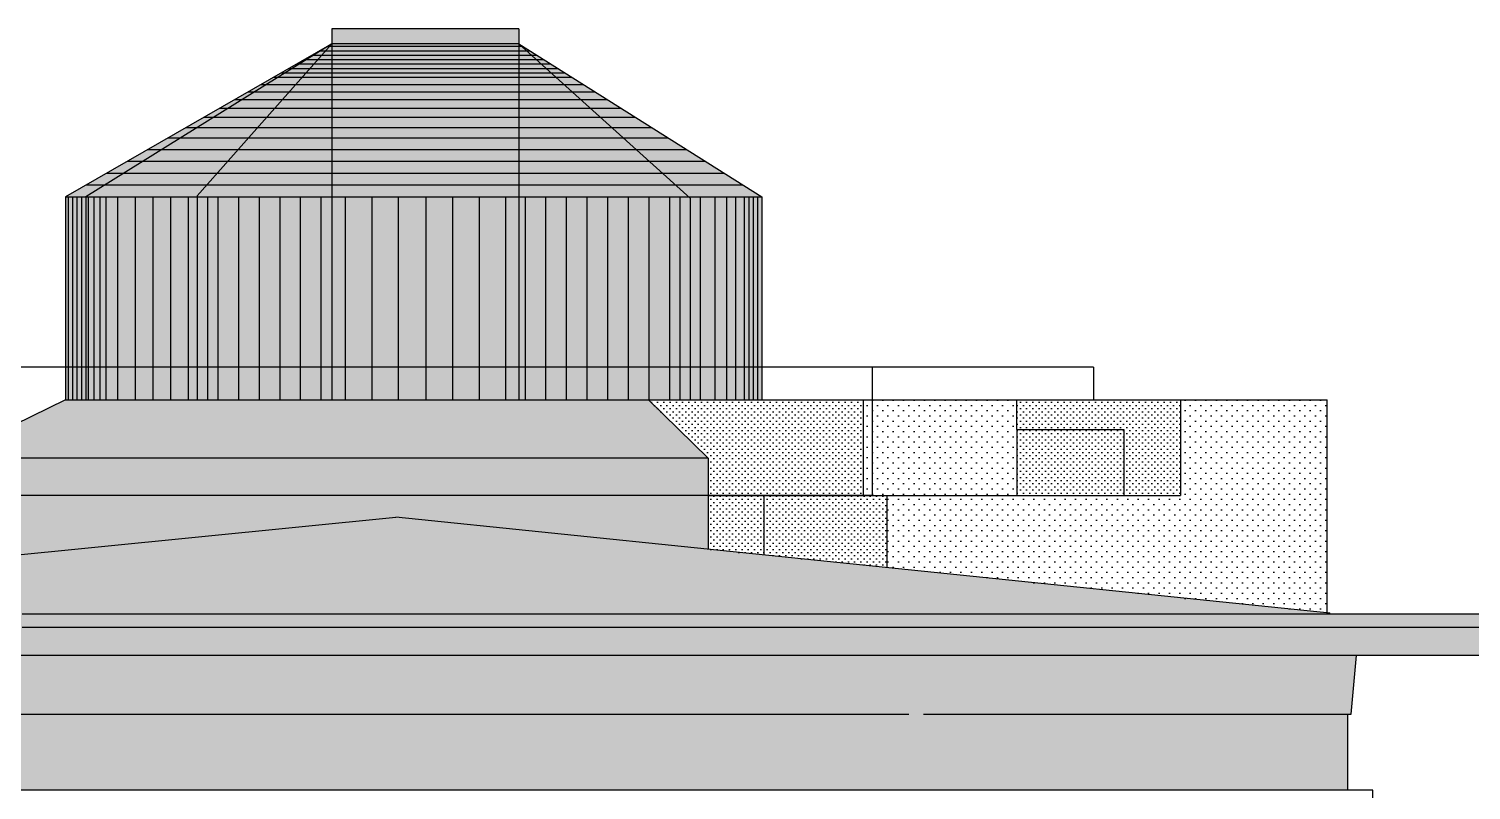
# Model space of a CAD drawing. Header units: metres. Extents: x 11 to 190, y 38 to 70.
# Drawn here: x 120.96 to 130.74, y 64.85 to 70.01 of the extents above; entities that cross this region are included whole.
import ezdxf

# ---------------------------------------------------------------- set-up
doc = ezdxf.new("R2010")
doc.units = ezdxf.units.M
doc.header["$LTSCALE"] = 0.01
doc.linetypes.add('AUSGEZOGEN', pattern=[1000, 1000, 0])
for name, color, linetype in [('A_ansicht', 9, 'CONTINUOUS'), ('A_Schraff_Dach', 17, 'CONTINUOUS'), ('A_Schraff_Sternwarte', 254, 'CONTINUOUS'), ('A_Schraff_Stuck', 23, 'CONTINUOUS'), ('FASSADE', 7, 'AUSGEZOGEN')]:
    doc.layers.add(name, color=color, linetype=linetype)
pattern_1 = [(45, (-6e-14, 0.00191), (-0.0212132034, 0.0212132034), [0, -0.03])]
pattern_2 = [(45, (-6e-14, 0.00191), (-0.035355339, 0.035355339), [0, -0.05])]

msp = doc.modelspace()

# ---------------------------------------------------------------- hatches: boundary and pattern name
at = {"layer": 'A_ansicht'}
h = msp.add_hatch(dxfattribs=at)
h.set_pattern_fill('PUTZ_1', color=256, scale=0.03, style=0)
h.set_pattern_definition(pattern_1)
h.paths.add_polyline_path([(125.9294, 67.4974), (125.9294, 67.4974), (125.1607, 67.4974), (125.5652, 67.1024), (125.5652, 66.8494), (126.2219, 66.8494), (126.6158, 66.8494), (126.6158, 67.4974)])
h.paths.add_polyline_path([(125.9422, 66.8494), (125.9422, 66.4455), (126.7767, 66.3596), (126.7767, 66.8494)])
h.paths.add_polyline_path([(125.5652, 66.4842), (125.9422, 66.4455), (125.9422, 66.8494), (125.5652, 66.8494)])
h = msp.add_hatch(dxfattribs=at)
h.set_pattern_fill('PUTZ_1', color=256, scale=0.05, style=0)
h.set_pattern_definition(pattern_2)
h.paths.add_polyline_path([(127.6585, 66.8494), (127.6585, 67.2974), (127.6585, 67.4974), (126.6158, 67.4974), (126.6158, 66.8494)])
h = msp.add_hatch(dxfattribs=at)
h.set_pattern_fill('PUTZ_1', color=256, scale=0.05, style=0)
h.set_pattern_definition(pattern_2)
h.paths.add_polyline_path([(126.7767, 66.8494), (126.7767, 66.3596), (129.7628, 66.0524), (129.7629, 67.4974), (128.7683, 67.4974), (128.7683, 66.8494)])
h = msp.add_hatch(dxfattribs=at)
h.set_pattern_fill('PUTZ_1', color=256, scale=0.03, style=0)
h.set_pattern_definition(pattern_1)
h.paths.add_polyline_path([(128.3833, 67.2974), (128.3833, 66.8494), (128.7683, 66.8494), (128.7683, 67.4974), (127.6585, 67.4974), (127.6585, 67.2974)])
h = msp.add_hatch(dxfattribs=at)
h.set_pattern_fill('PUTZ_1', color=256, scale=0.03, style=0)
h.set_pattern_definition(pattern_1)
h.paths.add_polyline_path([(128.3833, 66.8494), (128.3833, 67.2974), (127.6585, 67.2974), (127.6585, 66.8494)])
at = {"layer": 'A_Schraff_Dach'}
for points in [[(123.4451, 66.7024), (117.1081, 66.0704), (117.0891, 66.0454), (129.7846, 66.0454), (129.7821, 66.0504)], [(116.899, 65.7644), (129.9622, 65.7644), (129.9256, 65.3664), (116.9254, 65.3664)]]:
    msp.add_hatch(color=256, dxfattribs=at).paths.add_polyline_path(points)
h = msp.add_hatch(color=11, dxfattribs=at)
h.paths.add_polyline_path([(130.8424, 65.9534), (130.8044, 65.7644), (116.0198, 65.7644), (116.0028, 65.9534)])
h.paths.add_polyline_path([(115.9328, 66.0454), (130.9124, 66.0454), (130.9124, 65.9534), (115.9328, 65.9534)])
at = {"layer": 'A_Schraff_Sternwarte'}
h = msp.add_hatch(color=256, dxfattribs=at)
h.paths.add_polyline_path([(123.0121, 69.9124), (124.2801, 69.9124), (124.2801, 68.8754), (123.0121, 68.8754)])
h.paths.add_polyline_path([(123.0121, 68.8754), (124.2801, 68.8754), (124.2801, 67.7194), (123.0121, 67.7194)])
h.paths.add_polyline_path([(123.0121, 70.0134), (124.2801, 70.0134), (124.2801, 69.9124), (123.0121, 69.9124)])
h.paths.add_polyline_path([(123.0121, 67.7194), (124.2801, 67.7194), (124.2801, 67.4974), (123.0121, 67.4974)])
h = msp.add_hatch(color=252, dxfattribs=at)
h.paths.add_polyline_path([(123.0121, 69.9124), (122.0937, 68.8754), (121.3431, 68.8754)])
h.paths.add_polyline_path([(121.3431, 68.8754), (122.0981, 68.8754), (122.0981, 67.7194), (121.3431, 67.7194)])
h.paths.add_polyline_path([(121.3431, 67.7194), (122.0981, 67.7194), (122.0981, 67.4974), (121.3431, 67.4974)])
h.paths.add_polyline_path([(124.2801, 69.9124), (125.9294, 68.8754), (125.4321, 68.8754)])
h.paths.add_polyline_path([(125.4421, 68.8664), (125.4321, 68.8754), (125.9294, 68.8754), (125.9294, 67.7194), (125.4421, 67.7194)])
h.paths.add_polyline_path([(125.4421, 67.7194), (125.9294, 67.7194), (125.9294, 67.4974), (125.4421, 67.4974)])
h.paths.add_polyline_path([(123.4451, 66.7024), (120.3954, 66.3982), (120.3954, 66.8494), (125.5652, 66.8494), (125.5652, 66.4842)])
h = msp.add_hatch(color=251, dxfattribs=at)
h.paths.add_polyline_path([(123.0121, 69.9124), (121.3431, 68.8754), (121.2045, 68.8754)])
h.paths.add_polyline_path([(121.2045, 68.8754), (121.3431, 68.8754), (121.3431, 67.7194), (121.2045, 67.7194)])
h.paths.add_polyline_path([(121.2045, 67.7194), (121.3431, 67.7194), (121.3431, 67.4974), (121.2045, 67.4974)])
h = msp.add_hatch(color=253, dxfattribs=at)
h.paths.add_polyline_path([(123.0121, 69.9124), (123.0121, 68.8754), (122.0981, 68.8754), (122.0981, 68.8804)])
h.paths.add_polyline_path([(122.0981, 68.8754), (123.0121, 68.8754), (123.0121, 67.7194), (122.0981, 67.7194)])
h.paths.add_polyline_path([(122.0981, 67.7194), (123.0121, 67.7194), (123.0121, 67.4974), (122.0981, 67.4974)])
h.paths.add_polyline_path([(124.2801, 69.9124), (125.4321, 68.8754), (124.2801, 68.8754)])
h.paths.add_polyline_path([(124.2801, 68.8754), (125.4321, 68.8754), (125.4421, 68.8664), (125.4421, 67.7194), (124.2801, 67.7194)])
h.paths.add_polyline_path([(124.2801, 67.7194), (125.4421, 67.7194), (125.4421, 67.4974), (125.1607, 67.4974), (124.2801, 67.4974)])
for color, points in [(256, [(125.5652, 67.1024), (125.1607, 67.4974), (121.2045, 67.4974), (120.3954, 67.1024)]), (251, [(120.3954, 67.1024), (125.5652, 67.1024), (125.5652, 66.8494), (120.3954, 66.8494)])]:
    msp.add_hatch(color=color, dxfattribs=at).paths.add_polyline_path(points)
at = {"layer": 'A_Schraff_Stuck'}
msp.add_hatch(color=256, dxfattribs=at).paths.add_polyline_path([(116.9724, 65.3664), (116.9724, 64.8524), (129.9004, 64.8524), (129.9004, 65.3664)])

# ---------------------------------------------------------------- linework, layer by layer
at = {"layer": 'A_ansicht'}
for p, q in [((125.5652, 67.1024), (125.1607, 67.4974)), ((125.1607, 67.4974), (129.7629, 67.4974)), ((126.6158, 67.4974), (126.6158, 66.8494)), ((127.6585, 67.2974), (127.6585, 67.4974)), ((128.7683, 67.4974), (128.7683, 66.8494)), ((129.7628, 66.0524), (129.7629, 67.4974, 0)), ((127.6585, 67.2974), (127.6585, 66.8494)), ((127.6585, 67.2974), (128.3833, 67.2974)), ((128.3833, 67.2974), (128.3833, 66.8494)), ((125.5652, 67.1024), (125.5652, 66.4842)), ((125.5652, 66.8494), (126.2219, 66.8494)), ((125.9422, 66.8494), (128.7683, 66.8494)), ((125.9422, 66.8494), (125.9422, 66.4455)), ((126.7767, 66.8494), (126.7767, 66.3596))]:
    msp.add_line(p, q, dxfattribs=at)
at = {"layer": 'FASSADE'}
for p, q in [((123.0121, 70.0134), (123.0121, 68.8754)), ((124.2801, 70.0134), (123.0121, 70.0134)), ((124.2801, 70.0134), (124.2801, 68.8754)), ((123.0121, 69.9124), (121.2045, 68.8754)), ((123.0121, 69.9124), (121.3431, 68.8754)), ((123.0121, 69.9124), (122.0981, 68.8804)), ((124.2801, 69.9124), (123.0121, 69.9124)), ((124.2801, 69.9124), (125.9294, 68.8754)), ((124.2801, 69.9124), (125.4421, 68.8664)), ((121.2045, 68.8754), (125.9294, 68.8754)), ((121.2045, 68.8754), (121.2045, 67.4974)), ((121.3431, 68.8754), (121.3431, 67.4974)), ((122.0981, 68.8804), (122.0981, 67.4974)), ((123.0121, 68.8754), (123.0121, 67.4974)), ((124.2801, 68.8754), (124.2801, 67.4974)), ((125.9294, 68.8754), (125.9294, 67.4974)), ((125.4421, 68.8664), (125.4421, 67.4974)), ((128.1781, 67.7194), (118.9911, 67.7194)), ((126.6782, 66.8589), (126.6782, 67.7194)), ((128.1781, 67.7194), (128.1781, 67.4974)), ((121.2045, 67.4974), (120.3954, 67.1024)), ((121.2045, 67.4974), (125.9294, 67.4974)), ((125.5652, 67.1024), (120.3954, 67.1024)), ((126.6782, 66.8494), (118.9911, 66.8494)), ((117.1081, 66.0704), (123.4451, 66.7024)), ((129.7821, 66.0504), (123.4451, 66.7024)), ((130.9124, 66.0454), (115.9328, 66.0454)), ((129.7846, 66.0454), (129.7821, 66.0504)), ((130.9124, 65.9534), (115.9328, 65.9534)), ((130.8044, 65.7644), (116.0198, 65.7644)), ((129.9256, 65.3664), (129.9622, 65.7644)), ((116.9254, 65.3664), (129.9256, 65.3664)), ((129.9004, 65.3664), (129.9004, 64.8521)), ((130.0734, 64.8524), (116.8144, 64.8524)), ((130.0734, 64.7144), (130.0734, 64.8524))]:
    msp.add_line(p, q, dxfattribs=at)
at = {"layer": 'FASSADE', "color": 1}
for p, q in [((122.9302, 69.8654), (124.3549, 69.8654)), ((122.9825, 69.8954), (124.3072, 69.8954)), ((122.7733, 69.7754), (124.498, 69.7754)), ((122.8256, 69.8054), (124.4503, 69.8054)), ((122.8779, 69.8354), (124.4026, 69.8354)), ((122.6164, 69.6854), (124.6412, 69.6854)), ((122.6687, 69.7154), (124.5934, 69.7154)), ((122.721, 69.7454), (124.5457, 69.7454)), ((122.4421, 69.5854), (124.8002, 69.5854)), ((122.5293, 69.6354), (124.7207, 69.6354)), ((122.2504, 69.4754), (124.9752, 69.4754)), ((122.355, 69.5354), (124.8797, 69.5354)), ((122.1458, 69.4154), (125.0706, 69.4154)), ((121.9017, 69.2754), (125.2932, 69.2754)), ((122.0238, 69.3454), (125.1819, 69.3454)), ((121.7623, 69.1954), (125.4205, 69.1954)), ((121.6228, 69.1154), (125.5477, 69.1154)), ((121.4834, 69.0354), (125.6749, 69.0354)), ((121.2231, 68.8754), (121.2231, 67.4974)), ((121.2531, 68.8754), (121.2531, 67.4974)), ((121.2831, 68.8754), (121.2831, 67.4974)), ((121.3131, 68.8754), (121.3131, 67.4974)), ((121.3439, 68.9554), (125.8022, 68.9554)), ((121.3581, 68.8754), (121.3581, 67.4974)), ((121.3981, 68.8754), (121.3981, 67.4974)), ((121.4381, 68.8754), (121.4381, 67.4974)), ((121.4781, 68.8754), (121.4781, 67.4974)), ((121.5581, 68.8754), (121.5581, 67.4974)), ((121.6781, 68.8754), (121.6781, 67.4974)), ((121.7981, 68.8754), (121.7981, 67.4974)), ((121.9181, 68.8754), (121.9181, 67.4974)), ((122.0381, 68.8754), (122.0381, 67.4974)), ((122.1681, 68.8754), (122.1681, 67.4974)), ((122.2381, 68.8754), (122.2381, 67.4974)), ((122.3781, 68.8754), (122.3781, 67.4974)), ((122.5181, 68.8754), (122.5181, 67.4974)), ((122.6581, 68.8754), (122.6581, 67.4974)), ((122.7981, 68.8754), (122.7981, 67.4974)), ((122.9381, 68.8754), (122.9381, 67.4974)), ((123.1021, 68.8754), (123.1021, 67.4974)), ((123.2821, 68.8754), (123.2821, 67.4974)), ((123.4621, 68.8754), (123.4621, 67.4974)), ((123.6501, 68.8754), (123.6501, 67.4974)), ((123.8301, 68.8754), (123.8301, 67.4974)), ((124.0101, 68.8754), (124.0101, 67.4974)), ((124.1901, 68.8754), (124.1901, 67.4974)), ((124.3221, 68.8754), (124.3221, 67.4974)), ((124.4621, 68.8754), (124.4621, 67.4974)), ((124.6021, 68.8754), (124.6021, 67.4974)), ((124.7421, 68.8754), (124.7421, 67.4974)), ((124.8821, 68.8754), (124.8821, 67.4974)), ((125.0221, 68.8754), (125.0221, 67.4974)), ((125.1621, 68.8754), (125.1621, 67.4974)), ((125.3021, 68.8754), (125.3021, 67.4974)), ((125.3721, 68.8754), (125.3721, 67.4974)), ((125.5094, 68.8754), (125.5094, 67.4974)), ((125.6094, 68.8754), (125.6094, 67.4974)), ((125.6894, 68.8754), (125.6894, 67.4974)), ((125.7494, 68.8754), (125.7494, 67.4974)), ((125.8094, 68.8754), (125.8094, 67.4974)), ((125.8394, 68.8754), (125.8394, 67.4974)), ((125.8694, 68.8754), (125.8694, 67.4974)), ((125.8994, 68.8754), (125.8994, 67.4974))]:
    msp.add_line(p, q, dxfattribs=at)

doc.saveas('drawing.dxf')
